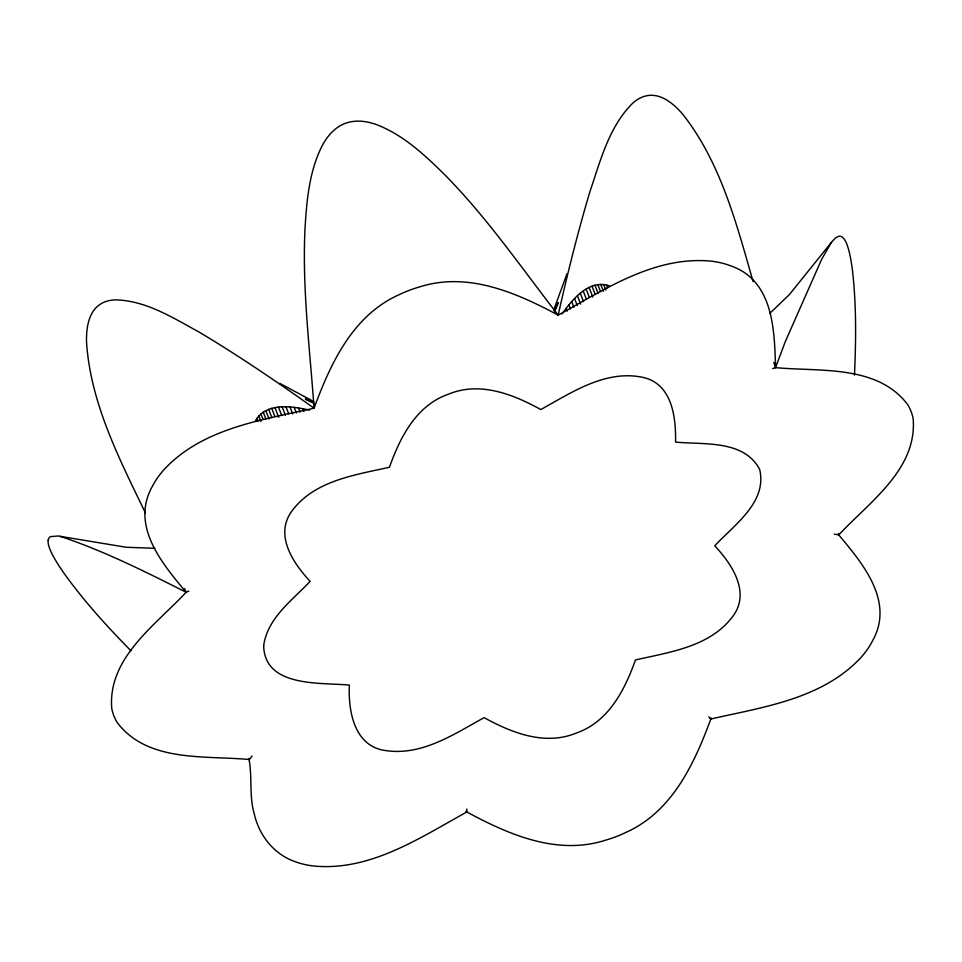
<?xml version="1.0" encoding="UTF-8"?>
<svg xmlns="http://www.w3.org/2000/svg" width="962" height="962" viewBox="0 0 962 962"><rect width="100%" height="100%" fill="white"/><g stroke="black" fill="none" stroke-linecap="round" stroke-linejoin="round"><path stroke-width="1.44" d="M465.824 811.435C507.876 834.234 556.601 855.735 605.134 840.319A88.444 60.546 -21 0 0 625.985 832.37C672.234 811.7 694.323 763.66 710.846 718.999C763.503 706.998 822.811 698.953 861.363 657.046A88.444 60.546 -21 0 0 872.281 641.329C894.888 601.755 863.034 563.876 838.756 534.92L838.792 533.621M248.905 758.669C252.549 776.887 248.905 796.332 254.425 814.501C259.211 835.449 274.05 854.268 294.625 861.483A88.444 60.546 -21 0 0 313.179 865.968C369.841 871.62 419.444 838.094 466.726 812.036L466.81 809.042M854.46 375.084C856.012 341.558 856.372 307.852 852.909 274.435A131.289 32.095 82.7 0 1 852.621 271.645A107.311 21.849 80.3 0 1 851.707 264.851A84.764 13.636 77.8 0 1 850.697 258.73A68.783 8.033 75.3 0 1 849.578 253.307A58.634 4.197 72.9 0 1 848.364 248.617A53.728 1.371 70.4 0 1 847.065 244.661A53.728 1.106 67.9 0 0 845.67 241.462A58.634 3.896 65.4 0 0 844.179 239.021A68.783 7.684 62.9 0 0 842.616 237.337A84.764 13.215 60.5 0 0 840.956 236.399A107.311 21.32 58 0 0 839.225 236.195A131.289 31.469 55.6 0 0 838.515 236.351L835.232 238.143L831.156 242.713L821.68 259.283L785.365 341.462L775.516 367.628L772.678 368.59M466.726 812.036L466.895 811.351M710.257 718.59L710.846 718.999L711.122 717.953M553.619 310.245L566.967 273.833M554.352 312.325L558.237 302.681M554.533 310.942L558.152 302.681M255.423 420.803C266.33 401.972 291.907 406.253 309.692 410.125M562.012 313.961C572.643 299.266 588.84 279.052 609.439 285.87M188.913 591.077L186.147 592.255C155.531 625.18 107.852 657.659 111.712 708.14A88.444 60.546 -21 0 0 117.111 722.426C147.583 762.77 204.75 755.314 249.386 759.535L252.152 756M831.445 242.328L789.393 294.588L769.901 313.275M834.331 534.114L838.756 534.92C869.371 501.996 917.063 469.516 913.191 419.023A88.444 60.546 -21 0 0 907.791 404.737C877.416 364.394 820.009 371.849 775.516 367.628L775.095 366.342M154.894 548.292L126.359 547.282L58.009 535.99L50.649 536.616A131.289 32.095 82.7 0 0 50.012 536.988A107.311 21.849 80.3 0 0 48.809 538.299A84.764 13.636 77.8 0 0 48.172 540.115M60.053 536.327C103.655 550.709 145.19 571.656 186.147 592.255L184.512 588.503M310.774 401.551L305.315 399.038L314.598 403.703M279.689 383.321L313.865 401.611M130.976 650.829C107.467 626.863 84.704 601.971 65.055 574.699A131.289 31.469 55.6 0 0 63.408 572.426A107.311 21.32 58 0 0 59.572 566.75A84.764 13.215 60.5 0 0 56.265 561.507A68.783 7.684 62.9 0 0 53.499 556.709A58.634 3.896 65.4 0 0 51.299 552.392A53.728 1.106 67.9 0 0 49.663 548.568A53.728 1.371 70.4 0 1 48.593 545.25A58.634 4.197 72.9 0 1 48.1 542.424A68.783 8.033 75.3 0 1 48.172 540.115M248.497 758.597L249.386 759.535M708.79 716.81L710.846 718.999M186.147 592.255C161.881 563.287 130.026 525.42 152.621 485.846A88.444 60.546 -21 0 1 163.552 470.129C202.092 428.21 261.399 420.178 314.057 408.177C330.579 363.504 352.669 315.464 398.917 294.793A88.444 60.546 -21 0 1 419.769 286.856C467.941 271.512 516.293 292.701 558.176 315.127C605.471 289.069 655.062 255.543 711.724 261.207A88.444 60.546 -21 0 1 730.278 265.68C773.448 280.327 774.506 329.894 775.516 367.628M145.49 513.131C119.408 459.018 90.344 402.825 86.52 341.763A131.289 41.655 87.3 0 1 86.46 338.949A107.311 38.143 89.9 0 1 86.772 332.046A84.764 33.333 -87.3 0 1 87.626 325.769A68.783 29.606 -84.4 0 1 89.009 320.13A58.634 27.345 -81.3 0 1 90.945 315.163A53.728 26.9 -78.1 0 1 93.41 310.87A53.728 28.656 -74.7 0 1 96.404 307.287A58.634 33.045 -71.2 0 1 99.94 304.413A68.783 40.681 -67.5 0 1 103.98 302.224A84.764 52.261 -63.7 0 1 108.526 300.745A107.311 68.567 -59.7 0 1 113.552 299.952A131.289 86.448 -55.8 0 1 115.632 299.855C146.2 300.661 173.196 317.929 199.242 332.167C238.684 355.675 276.647 381.589 314.057 408.177C309.884 348.713 302.176 289.201 304.966 229.485C306.613 201.226 309.079 171.873 321.945 146.176A131.289 90.38 -48 0 1 323.232 143.759A107.311 75.264 -43.5 0 1 326.9 138.071A84.764 60.353 -38.7 0 1 330.928 133.165A68.783 49.543 -33.8 0 1 335.305 129.076A58.634 42.568 -28.6 0 1 340.019 125.818A53.728 39.153 -23.4 0 1 345.081 123.401A53.728 39.141 -18.1 0 1 350.457 121.849A58.634 42.532 -12.8 0 1 356.156 121.14A68.783 49.495 -7.7 0 1 362.145 121.272A84.764 60.269 -2.7 0 1 368.422 122.258A107.311 75.108 2 0 1 374.952 124.05A131.289 90.163 6.5 0 1 377.525 125C403.836 135.401 424.976 155.219 444.793 174.819C487.145 217.713 521.356 267.64 558.176 315.127C567.424 273.749 577.729 232.563 589.838 191.919C600.468 160.774 608.994 126.082 633.429 102.513A131.289 86.159 14.2 0 1 635.04 101.202A107.311 68.302 18.2 0 1 639.297 98.449A84.764 52.032 22.1 0 1 643.65 96.537A68.783 40.476 25.9 0 1 648.111 95.478A58.634 32.852 29.6 0 1 652.645 95.298A53.728 28.463 33.1 0 1 657.25 95.984A53.728 26.708 36.5 0 1 661.928 97.535A58.634 27.116 39.7 0 1 666.666 99.964A68.783 29.317 42.7 0 1 671.44 103.259A84.764 32.973 45.6 0 1 676.262 107.383A107.311 37.662 48.4 0 1 681.084 112.326A131.289 41.053 51 0 1 682.912 114.466C720.742 162.518 736.495 223.821 753.102 281.553M606.577 284.992L607.647 287.782M603.679 284.487L605.832 290.067M600.769 284.343L603.439 291.294M597.847 284.572L600.504 291.486M594.925 285.161L598.123 293.518M591.991 286.111L595.213 294.504M589.057 287.397L592.772 297.078M586.135 289.033L589.309 297.318M583.212 290.981L586.399 299.266M580.314 293.23L583.537 301.623M577.44 295.767L580.639 304.124M574.579 298.569L577.224 305.483M571.729 301.623L573.881 307.203M568.915 304.906L570.514 309.055M566.137 308.381L567.207 311.171M302.898 408.706L303.956 411.495M298.485 407.972L300.072 412.121M294.192 407.407L296.332 412.987M290.031 407.022L292.688 413.937M286.015 406.83L288.684 413.792M282.167 406.866L285.389 415.259M278.487 407.118L281.662 415.404M275 407.611L278.715 417.28M271.729 408.345L274.916 416.63M268.675 409.331L271.897 417.724M265.837 410.582L269.047 418.939M263.251 412.097L265.897 419.011M260.906 413.876L263.047 419.432M258.814 415.921L260.955 421.5M256.986 418.229L258.069 421.019M773.821 362.446L774.663 365.043M838.407 533.465L838.756 534.92M263.648 645.839C264.863 687.65 320.286 682.359 349.35 685.076C348.148 711.074 354.22 746.692 385.87 750.601C421.981 755.94 454.028 734.198 484.102 717.628C511.82 732.936 545.153 746.043 576.491 732.972C608.621 721.837 624.831 689.838 635.461 659.944C669.756 652.116 709.788 646.825 732.527 616.75C751.094 592.604 731.878 564.105 714.754 545.815C734.234 524.783 767.496 502.212 759.643 469.372C743.83 439.598 704.004 444.841 675.552 442.099C676.082 417.039 672.005 382.96 641.967 377.188C604.99 369.841 571.596 392.58 540.8 409.547C513.083 394.24 479.749 381.132 448.424 394.192C416.293 405.327 400.072 437.337 389.442 467.231C355.194 475 315.091 480.375 292.376 510.425C273.809 534.571 293.037 563.059 310.149 581.361C292.171 600.444 267.388 617.953 263.648 645.839"/></g></svg>
